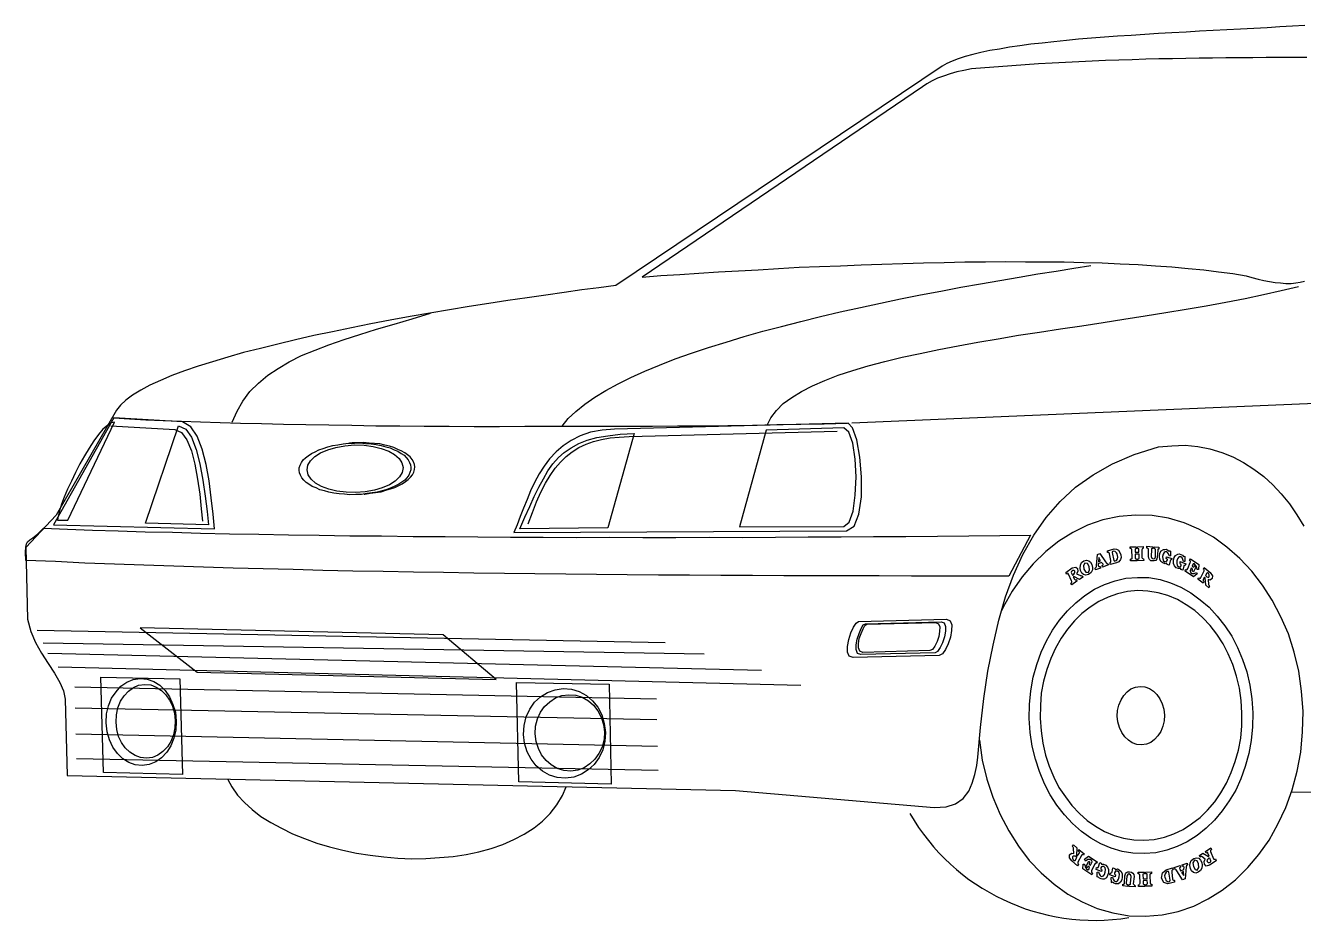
# Model space of a CAD drawing. Extents: x -96 to 96, y -24 to 47.
# Drawn here: x -95.9 to 6.2, y -24.1 to 47.4 of the extents above; entities that cross this region are included whole.
import ezdxf

# ---------------------------------------------------------------- set-up
doc = ezdxf.new("R2010")
doc.units = 0
doc.layers.get('0').update_dxf_attribs({"linetype": 'CONTINUOUS'})
doc.layers.add('7', color=7, linetype='CONTINUOUS')

msp = doc.modelspace()

# ---------------------------------------------------------------- linework, layer by layer
msp.add_arc((-10.49, -7.05), 17.06, 209.9537, 279.1613)
at = {"layer": '7', "linetype": 'CONTINUOUS'}
for points in [[(6.28, 47.38), (5.29, 47.32), (4.28, 47.27), (3.26, 47.2), (2.2, 47.15), (1.13, 47.09), (0.06, 47.04), (-1.03, 46.99), (-2.12, 46.93), (-3.21, 46.86), (-4.33, 46.8), (-5.42, 46.75), (-6.51, 46.67), (-7.6, 46.59), (-8.67, 46.52), (-9.73, 46.44), (-10.77, 46.36), (-11.79, 46.28), (-12.77, 46.18), (-13.76, 46.08), (-14.7, 45.98), (-15.61, 45.88), (-16.48, 45.76), (-17.31, 45.64), (-18.12, 45.49), (-18.88, 45.37), (-19.59, 45.22), (-20.24, 45.05), (-20.85, 44.89), (-21.41, 44.72), (-21.88, 44.53), (-22.31, 44.34), (-22.69, 44.13), (-48.76, 26.62), (-50.1, 26.43), (-51.47, 26.25), (-52.89, 26.06), (-54.35, 25.84), (-55.85, 25.63), (-57.37, 25.41), (-58.91, 25.17), (-60.48, 24.93), (-62.05, 24.66), (-63.62, 24.39), (-65.19, 24.12), (-66.78, 23.83), (-68.33, 23.54), (-69.87, 23.22), (-71.39, 22.92), (-72.88, 22.61), (-74.35, 22.27), (-75.76, 21.92), (-77.15, 21.58), (-78.49, 21.25), (-79.75, 20.88), (-80.96, 20.52), (-82.12, 20.16), (-83.2, 19.78), (-84.21, 19.42), (-85.12, 19.02), (-85.97, 18.64), (-86.7, 18.24), (-87.35, 17.85), (-87.9, 17.45), (-88.32, 17.06), (-88.64, 16.64), (-93.46, 8.26), (-95.89, 5.68), (-95.74, -0.06), (-95.49, -1.02), (-95.11, -1.92), (-94.63, -2.77), (-94.1, -3.6), (-93.6, -4.37), (-93.18, -5.1), (-92.88, -5.78), (-92.74, -6.44)], [(6.45, 44.81), (5.38, 44.81), (4.29, 44.81), (3.2, 44.81), (2.13, 44.8), (1.06, 44.8), (-0.03, 44.8), (-1.1, 44.77), (-2.17, 44.77), (-3.23, 44.75), (-4.3, 44.72), (-5.37, 44.72), (-6.43, 44.69), (-7.5, 44.64), (-8.57, 44.61), (-9.63, 44.58), (-10.7, 44.53), (-11.77, 44.48), (-12.83, 44.43), (-13.9, 44.38), (-14.99, 44.32), (-16.06, 44.24), (-17.12, 44.17), (-18.19, 44.09), (-19.28, 44.01), (-20.34, 43.91), (-20.95, 43.79), (-21.51, 43.68), (-22.06, 43.51), (-22.57, 43.34), (-23.07, 43.18), (-23.5, 42.97), (-23.92, 42.73), (-24.27, 42.49), (-46.64, 27.28)], [(-53.05, 15.38), (-52.56, 15.98), (-51.94, 16.55), (-51.24, 17.13), (-50.44, 17.68), (-49.56, 18.21), (-48.58, 18.74), (-47.55, 19.25), (-46.45, 19.76), (-45.27, 20.25), (-44.01, 20.74), (-42.72, 21.21), (-41.36, 21.65), (-39.95, 22.09), (-38.51, 22.53), (-37.02, 22.95), (-35.51, 23.34), (-33.97, 23.74), (-32.4, 24.13), (-30.83, 24.5), (-29.22, 24.85), (-27.62, 25.2), (-26.01, 25.54), (-24.41, 25.86), (-22.79, 26.16), (-21.2, 26.48), (-19.63, 26.74), (-18.09, 27.01), (-16.54, 27.28), (-15.05, 27.55), (-13.58, 27.76), (-12.16, 28), (-10.8, 28.21)], [(-46.64, 27.28), (-45.17, 27.4), (-43.64, 27.49), (-42.12, 27.6), (-40.55, 27.69), (-38.97, 27.78), (-37.38, 27.87), (-35.75, 27.96), (-34.1, 28.06), (-32.48, 28.12), (-30.8, 28.19), (-29.15, 28.26), (-27.5, 28.32), (-25.82, 28.37), (-24.17, 28.43), (-22.52, 28.45), (-20.87, 28.49), (-19.24, 28.51), (-17.64, 28.52), (-16.04, 28.51), (-14.47, 28.5), (-12.94, 28.49), (-11.41, 28.45), (-9.91, 28.41), (-8.46, 28.35), (-7.04, 28.28), (-5.66, 28.19), (-4.34, 28.09), (-3.04, 27.98), (-1.79, 27.85), (-0.62, 27.71), (0.53, 27.56), (1.6, 27.38), (2.06, 27.24), (2.55, 27.12), (3.01, 27.01), (3.47, 26.92), (3.9, 26.85), (4.34, 26.81), (4.77, 26.77), (5.18, 26.78), (5.56, 26.82), (5.91, 26.88), (6.26, 26.96)], [(-36.66, 15.46), (-36.37, 16.05), (-35.92, 16.62), (-35.38, 17.17), (-34.7, 17.67), (-33.93, 18.15), (-33.05, 18.6), (-32.07, 19.03), (-30.99, 19.44), (-29.83, 19.83), (-28.59, 20.19), (-27.28, 20.53), (-25.89, 20.87), (-24.45, 21.18), (-22.96, 21.5), (-21.41, 21.79), (-19.84, 22.09), (-18.22, 22.36), (-16.58, 22.63), (-14.91, 22.87), (-13.24, 23.14), (-11.54, 23.39), (-9.84, 23.66), (-8.17, 23.91), (-6.48, 24.18), (-4.83, 24.45), (-3.19, 24.72), (-1.59, 24.99), (-0.02, 25.28), (1.52, 25.57), (2.99, 25.89), (4.4, 26.21), (5.77, 26.54)], [(-79.39, 15.68), (-79.01, 16.58), (-78.54, 17.38), (-77.98, 18.13), (-77.31, 18.81), (-76.56, 19.44), (-75.74, 19.99), (-74.84, 20.52), (-73.86, 21.01), (-72.77, 21.44), (-71.67, 21.87), (-70.46, 22.29), (-69.2, 22.7), (-67.86, 23.11), (-66.47, 23.53), (-65.03, 23.95), (-63.55, 24.39)], [(-29.9, 15.63), (92.43, 20.82)], [(-80.8, 7.16), (-80.93, 8.35), (-81.09, 9.64), (-81.25, 11.01), (-81.49, 12.32), (-81.8, 13.54), (-82.21, 14.57), (-82.71, 15.32), (-83.36, 15.73), (-88.85, 16.03), (-93.67, 7.49), (-80.8, 7.16)], [(-92.54, 7.85), (-88.8, 15.7), (-89.07, 15.64), (-89.37, 15.43), (-89.72, 15.12), (-90.07, 14.7), (-90.44, 14.21), (-90.83, 13.61), (-91.19, 13), (-91.56, 12.35), (-91.92, 11.68), (-92.23, 10.99), (-92.55, 10.34), (-92.81, 9.7), (-93.03, 9.14), (-93.19, 8.62), (-93.31, 8.19), (-93.35, 7.86), (-92.54, 7.85)], [(-89.09, 15.41), (-83.98, 15.11), (-83.46, 14.87), (-83.01, 14.27), (-82.66, 13.39), (-82.38, 12.33), (-82.17, 11.14), (-81.99, 9.95), (-81.88, 8.78), (-81.78, 7.77)], [(-88.85, 16.03), (-87.61, 15.96), (-86.31, 15.89), (-84.91, 15.82), (-83.46, 15.78), (-81.93, 15.72), (-80.36, 15.66), (-78.73, 15.62), (-77.05, 15.59), (-75.29, 15.53), (-73.51, 15.5), (-71.68, 15.47), (-69.83, 15.44), (-67.92, 15.41), (-66.01, 15.41), (-64.06, 15.38), (-62.07, 15.38), (-60.06, 15.35), (-58.06, 15.35), (-56.02, 15.36), (-53.99, 15.36), (-51.96, 15.36), (-49.92, 15.36), (-47.86, 15.36), (-45.83, 15.38), (-43.82, 15.41), (-41.82, 15.41), (-39.81, 15.43), (-37.85, 15.46), (-35.89, 15.51), (-33.99, 15.53), (-32.11, 15.55), (-30.25, 15.6)], [(-86.33, 7.63), (-83.68, 15.4), (-83.11, 15.13), (-82.66, 14.48), (-82.28, 13.52), (-81.98, 12.36), (-81.74, 11.07), (-81.55, 9.78), (-81.4, 8.56), (-81.29, 7.5), (-86.33, 7.63)], [(-56.9, 6.87), (-30.34, 7), (-29.72, 7.38), (-29.34, 8.35), (-29.14, 9.73), (-29.13, 11.33), (-29.27, 12.9), (-29.51, 14.27), (-29.84, 15.25), (-30.2, 15.6), (-48.85, 15.13), (-49.86, 15.05), (-50.77, 14.88), (-51.61, 14.6), (-52.33, 14.23), (-52.96, 13.81), (-53.53, 13.31), (-54.05, 12.76), (-54.49, 12.17), (-54.88, 11.55), (-55.25, 10.88), (-55.56, 10.21), (-55.85, 9.51), (-56.14, 8.82), (-56.4, 8.15), (-56.64, 7.49), (-56.9, 6.87)], [(-47.29, 14.79), (-49.39, 7.24), (-56.43, 7.16), (-56.02, 8.09), (-55.63, 8.96), (-55.27, 9.76), (-54.91, 10.5), (-54.54, 11.17), (-54.18, 11.79), (-53.79, 12.36), (-53.34, 12.86), (-52.87, 13.27), (-52.32, 13.64), (-51.72, 13.99), (-51.04, 14.24), (-50.26, 14.46), (-49.4, 14.61), (-48.41, 14.73), (-47.29, 14.79)], [(-55.75, 7.56), (-55.42, 8.48), (-55.08, 9.33), (-54.75, 10.1), (-54.38, 10.82), (-53.99, 11.44), (-53.6, 12.01), (-53.18, 12.5), (-52.71, 12.95), (-52.23, 13.32), (-51.71, 13.66), (-51.13, 13.93), (-50.55, 14.15), (-49.9, 14.31), (-49.21, 14.43), (-48.48, 14.5), (-47.69, 14.55), (-31.08, 14.97)], [(-38.89, 7.32), (-30.53, 7.35), (-30.11, 7.7), (-29.8, 8.59), (-29.63, 9.87), (-29.56, 11.32), (-29.65, 12.74), (-29.83, 14.01), (-30.14, 14.89), (-30.55, 15.23), (-36.75, 15.05), (-38.89, 7.32)], [(-92.74, -6.44), (-92.58, -12.53), (-39.2, -13.73), (-23.33, -15.09), (-22.37, -15.03), (-21.61, -14.79), (-21.01, -14.37), (-20.57, -13.8), (-20.28, -13.15), (-20.07, -12.46), (-19.93, -11.75), (-19.85, -11.06), (-19.63, -8.69), (-19.36, -6.39), (-19.03, -4.2), (-18.62, -2.13), (-18.17, -0.14), (-17.63, 1.73), (-16.99, 3.48), (-16.24, 5.12), (-15.36, 6.67), (-14.38, 8.07), (-13.27, 9.34), (-12.03, 10.49), (-10.63, 11.49), (-9.08, 12.37), (-7.34, 13.1), (-5.42, 13.71), (-4.33, 13.81), (-3.29, 13.84), (-2.27, 13.74), (-1.3, 13.56), (-0.36, 13.27), (0.54, 12.92), (1.39, 12.48), (2.22, 11.94), (3, 11.35), (3.73, 10.68), (4.4, 9.96), (5.06, 9.17), (5.64, 8.29), (6.2, 7.39)], [(-69.64, 14.02), (-69.18, 14.03), (-68.75, 13.99), (-68.31, 13.95), (-67.91, 13.91), (-67.5, 13.82), (-67.14, 13.73), (-66.78, 13.64), (-66.47, 13.49), (-66.17, 13.37), (-65.91, 13.2), (-65.67, 13.05), (-65.49, 12.88), (-65.33, 12.68), (-65.23, 12.48), (-65.15, 12.28), (-65.12, 12.08), (-65.14, 11.87), (-65.21, 11.67), (-65.3, 11.46), (-65.45, 11.25), (-65.62, 11.07), (-65.85, 10.91), (-66.1, 10.73), (-66.4, 10.59), (-66.7, 10.44), (-67.05, 10.32), (-67.41, 10.21), (-67.81, 10.1), (-68.22, 10.04), (-68.65, 9.98), (-69.08, 9.92), (-69.53, 9.91), (-69.99, 9.89), (-70.43, 9.93), (-70.86, 9.97), (-71.27, 10.02), (-71.68, 10.11), (-72.03, 10.2), (-72.39, 10.29), (-72.7, 10.44), (-73.01, 10.56), (-73.27, 10.73), (-73.5, 10.87), (-73.68, 11.05), (-73.84, 11.25), (-73.95, 11.45), (-74.03, 11.65), (-74.06, 11.85), (-74.04, 12.05), (-73.97, 12.26), (-73.87, 12.47), (-73.72, 12.67), (-73.55, 12.85), (-73.32, 13.01), (-73.07, 13.2), (-72.77, 13.33), (-72.47, 13.49), (-72.12, 13.6), (-71.77, 13.71), (-71.36, 13.82), (-70.96, 13.89), (-70.53, 13.95), (-70.1, 14.01), (-69.64, 14.02)], [(-69.63, 13.87), (-68.87, 13.84), (-68.13, 13.75), (-67.49, 13.59), (-66.9, 13.38), (-66.44, 13.11), (-66.07, 12.79), (-65.84, 12.44), (-65.75, 12.06), (-65.82, 11.68), (-66.04, 11.32), (-66.38, 10.98), (-66.83, 10.69), (-67.41, 10.44), (-68.04, 10.25), (-68.78, 10.13), (-69.54, 10.06), (-70.3, 10.09), (-71.04, 10.17), (-71.68, 10.33), (-72.27, 10.55), (-72.74, 10.82), (-73.1, 11.14), (-73.34, 11.49), (-73.42, 11.87), (-73.36, 12.25), (-73.14, 12.61), (-72.79, 12.95), (-72.34, 13.24), (-71.76, 13.48), (-71.13, 13.68), (-70.4, 13.8), (-69.63, 13.87)], [(-68.85, 9.95), (-68.8, 9.95), (-68.37, 10.01), (-67.94, 10.07), (-67.51, 10.13), (-67.13, 10.25), (-66.75, 10.36), (-66.42, 10.47), (-66.1, 10.63), (-65.82, 10.76), (-65.55, 10.95), (-65.35, 11.1), (-65.15, 11.29), (-65, 11.49), (-64.9, 11.7), (-64.83, 11.91), (-64.81, 12.11), (-64.84, 12.31), (-64.92, 12.51), (-65.03, 12.71), (-65.19, 12.91), (-65.4, 13.09), (-65.6, 13.23), (-65.89, 13.4), (-66.17, 13.52), (-66.5, 13.67), (-66.84, 13.76), (-67.22, 13.85), (-67.6, 13.95), (-68.04, 13.98), (-68.47, 14.02), (-68.9, 14.06), (-69.36, 14.05), (-69.82, 14.04), (-70.04, 14.01), (-70.04, 14.01)], [(-19.7, -9.71), (-19.7, -9.71), (-19.49, -11.3), (-19.12, -12.82), (-18.65, -14.28), (-18.05, -15.66), (-17.36, -16.97), (-16.59, -18.19), (-15.73, -19.32), (-14.79, -20.31), (-13.75, -21.22), (-12.66, -22.01), (-11.5, -22.64), (-10.32, -23.17), (-9.06, -23.52), (-7.76, -23.74), (-6.44, -23.78), (-5.12, -23.68), (-3.83, -23.39), (-2.59, -22.98), (-1.44, -22.39), (-0.31, -21.7), (0.73, -20.86), (1.72, -19.89), (2.61, -18.85), (3.42, -17.69), (4.13, -16.43), (4.76, -15.09), (5.28, -13.68), (5.67, -12.19), (5.97, -10.66), (6.1, -9.06), (6.14, -7.43), (6.02, -5.81), (5.8, -4.21), (5.43, -2.69), (4.97, -1.23), (4.37, 0.15), (3.68, 1.46), (2.91, 2.68), (2.04, 3.8), (1.1, 4.8), (0.06, 5.71), (-1.02, 6.5), (-2.18, 7.13), (-3.37, 7.66), (-4.62, 8.01), (-5.92, 8.23), (-7.24, 8.27), (-8.56, 8.16), (-9.85, 7.88), (-11.09, 7.46), (-12.24, 6.87), (-13.37, 6.19), (-14.42, 5.35), (-15.41, 4.38), (-16.3, 3.34), (-17.11, 2.18), (-17.81, 0.91), (-17.96, 0.61), (-17.96, 0.61)], [(-94.48, 7.22), (-92.55, 7.14), (-90.56, 7.06), (-88.5, 7.01), (-86.36, 6.94), (-84.18, 6.89), (-81.94, 6.82), (-79.62, 6.78), (-77.28, 6.74), (-74.89, 6.7), (-72.45, 6.66), (-69.99, 6.62), (-67.47, 6.6), (-64.95, 6.56), (-62.38, 6.55), (-59.79, 6.54), (-57.17, 6.51), (-54.55, 6.5), (-51.91, 6.49), (-49.27, 6.5), (-46.6, 6.49), (-43.95, 6.48), (-41.29, 6.5), (-38.64, 6.49), (-36, 6.51), (-33.38, 6.52), (-30.76, 6.54), (-28.17, 6.55), (-25.6, 6.56), (-23.06, 6.58), (-20.55, 6.61), (-18.08, 6.63), (-15.64, 6.66), (-17.37, 3.39), (-19.98, 3.4), (-22.58, 3.39), (-25.14, 3.4), (-27.71, 3.41), (-30.28, 3.42), (-32.82, 3.41), (-35.34, 3.42), (-37.85, 3.43), (-40.37, 3.45), (-42.86, 3.46), (-45.35, 3.47), (-47.84, 3.49), (-50.31, 3.53), (-52.75, 3.54), (-55.22, 3.58), (-57.66, 3.6), (-60.1, 3.64), (-62.52, 3.68), (-64.93, 3.72), (-67.35, 3.76), (-69.76, 3.8), (-72.15, 3.84), (-74.54, 3.91), (-76.93, 3.98), (-79.33, 4.04), (-81.69, 4.11), (-84.06, 4.18), (-86.45, 4.27), (-88.81, 4.34), (-91.18, 4.43), (-93.52, 4.55), (-95.89, 4.64), (-95.9, 5.3), (-95.89, 5.71), (-95.84, 5.96), (-95.75, 6.14), (-95.57, 6.28), (-95.32, 6.44), (-94.95, 6.75), (-94.48, 7.22)], [(-10.47, 4.02), (-10.44, 4.05), (-10.39, 4.1), (-10.37, 4.15), (-10.35, 4.23), (-10.29, 5.12), (-10.09, 5.2), (-9.64, 4.53), (-9.56, 4.43), (-9.54, 4.4), (-9.49, 4.38), (-9.46, 4.4), (-9.41, 4.28), (-9.89, 4.11), (-9.91, 4.24), (-9.86, 4.27), (-9.84, 4.29), (-9.84, 4.34), (-9.87, 4.39), (-9.95, 4.49), (-10.22, 4.38), (-10.22, 4.26), (-10.19, 4.18), (-10.17, 4.16), (-10.11, 4.16), (-10.06, 4.16), (-10.04, 4.03), (-10.44, 3.9), (-10.47, 4.02)], [(-9.48, 5.27), (-9.49, 5.42), (-8.96, 5.56), (-8.75, 5.54), (-8.6, 5.47), (-8.49, 5.29), (-8.41, 5.09), (-8.4, 4.89), (-8.45, 4.71), (-8.57, 4.53), (-8.75, 4.45), (-9.28, 4.31), (-9.28, 4.46), (-9.26, 4.48), (-9.21, 4.51), (-9.21, 4.56), (-9.21, 4.64), (-9.33, 5.17), (-9.35, 5.25), (-9.38, 5.27), (-9.43, 5.27), (-9.48, 5.27)], [(-8.98, 4.64), (-8.93, 4.59), (-8.86, 4.6), (-8.75, 4.65), (-8.68, 4.78), (-8.66, 4.91), (-8.69, 5.03), (-8.72, 5.16), (-8.77, 5.26), (-8.87, 5.36), (-9, 5.38), (-9.08, 5.35), (-9.1, 5.28), (-8.98, 4.64)], [(-7.66, 5.72), (-7.18, 5.73), (-7.18, 5.61), (-7.2, 5.58), (-7.25, 5.58), (-7.28, 5.55), (-7.28, 5.5), (-7.27, 5.3), (-6.97, 5.31), (-6.97, 5.51), (-6.97, 5.56), (-7.02, 5.58), (-7.05, 5.61), (-7.08, 5.61), (-7.08, 5.73), (-6.62, 5.75), (-6.62, 5.62), (-6.67, 5.59), (-6.69, 5.59), (-6.72, 5.54), (-6.74, 5.49), (-6.73, 4.88), (-6.7, 4.83), (-6.67, 4.8), (-6.62, 4.78), (-6.6, 4.78), (-6.59, 4.63), (-7.05, 4.62), (-7.06, 4.77), (-7.03, 4.77), (-7, 4.77), (-6.95, 4.8), (-6.96, 4.85), (-6.96, 5.15), (-7.27, 5.14), (-7.26, 4.87), (-7.26, 4.81), (-7.23, 4.79), (-7.21, 4.77), (-7.16, 4.77), (-7.15, 4.61), (-7.64, 4.6), (-7.64, 4.75), (-7.59, 4.76), (-7.54, 4.78), (-7.51, 4.81), (-7.52, 4.88), (-7.53, 5.49), (-7.53, 5.55), (-7.58, 5.57), (-7.61, 5.59), (-7.66, 5.59), (-7.66, 5.72)], [(-6.34, 5.78), (-5.86, 5.74), (-5.86, 5.61), (-5.91, 5.59), (-5.93, 5.59), (-5.96, 5.56), (-5.98, 5.51), (-5.99, 4.97), (-5.94, 4.82), (-5.83, 4.77), (-5.71, 4.8), (-5.66, 4.93), (-5.65, 5.47), (-5.65, 5.52), (-5.65, 5.54), (-5.7, 5.57), (-5.75, 5.59), (-5.76, 5.74), (-5.38, 5.7), (-5.37, 5.55), (-5.4, 5.55), (-5.45, 5.55), (-5.47, 5.49), (-5.47, 5.44), (-5.51, 4.91), (-5.55, 4.76), (-5.63, 4.65), (-5.75, 4.6), (-5.88, 4.6), (-6.01, 4.62), (-6.14, 4.72), (-6.19, 4.82), (-6.22, 4.97), (-6.21, 5.53), (-6.21, 5.58), (-6.26, 5.6), (-6.29, 5.63), (-6.34, 5.63), (-6.34, 5.78)], [(-4.55, 5.37), (-4.53, 5.44), (-4.45, 5.39), (-4.44, 5.01), (-4.54, 4.98), (-4.6, 5.16), (-4.68, 5.29), (-4.78, 5.33), (-4.88, 5.33), (-4.96, 5.28), (-5.03, 5.15), (-5.08, 4.97), (-5.07, 4.77), (-5.02, 4.62), (-4.91, 4.54), (-4.81, 4.55), (-4.74, 4.6), (-4.69, 4.68), (-4.69, 4.73), (-4.74, 4.78), (-4.79, 4.8), (-4.77, 4.93), (-4.34, 4.81), (-4.36, 4.68), (-4.41, 4.68), (-4.43, 4.68), (-4.46, 4.66), (-4.48, 4.6), (-4.55, 4.27), (-4.71, 4.32), (-4.73, 4.42), (-4.88, 4.37), (-5.06, 4.44), (-5.22, 4.56), (-5.3, 4.74), (-5.33, 4.96), (-5.29, 5.22), (-5.19, 5.4), (-5.01, 5.53), (-4.91, 5.53), (-4.79, 5.54), (-4.66, 5.46), (-4.55, 5.37)], [(-3.4, 4.96), (-3.37, 4.99), (-3.3, 4.97), (-3.31, 4.56), (-3.41, 4.56), (-3.47, 4.73), (-3.52, 4.86), (-3.63, 4.93), (-3.73, 4.93), (-3.8, 4.88), (-3.88, 4.77), (-3.95, 4.62), (-3.95, 4.42), (-3.91, 4.24), (-3.81, 4.16), (-3.71, 4.14), (-3.63, 4.19), (-3.61, 4.27), (-3.61, 4.32), (-3.64, 4.35), (-3.69, 4.4), (-3.67, 4.55), (-3.23, 4.36), (-3.28, 4.23), (-3.33, 4.23), (-3.36, 4.23), (-3.38, 4.23), (-3.38, 4.2), (-3.47, 3.87), (-3.63, 3.91), (-3.63, 3.99), (-3.81, 3.99), (-3.99, 4.06), (-4.12, 4.21), (-4.2, 4.41), (-4.21, 4.64), (-4.16, 4.87), (-4.04, 5.05), (-3.86, 5.15), (-3.76, 5.16), (-3.63, 5.13), (-3.5, 5.06), (-3.4, 4.96)], [(-12.8, 3.68), (-12.3, 4.05), (-12.02, 4.11), (-11.87, 3.99), (-11.86, 3.76), (-11.96, 3.58), (-11.65, 3.43), (-11.62, 3.41), (-11.57, 3.41), (-11.55, 3.41), (-11.5, 3.44), (-11.44, 3.31), (-11.72, 3.13), (-12.18, 3.37), (-12.23, 3.34), (-12.12, 3.14), (-12.1, 3.12), (-12.07, 3.09), (-12.02, 3.09), (-11.97, 3.12), (-11.92, 2.99), (-12.34, 2.7), (-12.4, 2.83), (-12.37, 2.86), (-12.32, 2.91), (-12.32, 2.96), (-12.35, 3.01), (-12.59, 3.56), (-12.62, 3.59), (-12.67, 3.59), (-12.69, 3.58), (-12.74, 3.56), (-12.8, 3.68)], [(-11.37, 4.61), (-11.17, 4.67), (-10.97, 4.62), (-10.84, 4.5), (-10.73, 4.32), (-10.67, 4.09), (-10.69, 3.89), (-10.79, 3.68), (-10.99, 3.53), (-11.22, 3.47), (-11.4, 3.52), (-11.53, 3.64), (-11.63, 3.84), (-11.66, 4.04), (-11.64, 4.27), (-11.55, 4.48), (-11.37, 4.61)], [(-11.29, 4.43), (-11.41, 4.23), (-11.38, 3.95), (-11.22, 3.72), (-11.02, 3.68), (-10.92, 3.88), (-10.95, 4.16), (-11.09, 4.39), (-11.29, 4.43)], [(-10.2, 4.54), (-10.03, 4.62), (-10.18, 4.87), (-10.2, 4.54)], [(-2.86, 4.77), (-2.19, 4.33), (-2.2, 3.92), (-2.31, 3.92), (-2.36, 4.15), (-2.47, 4.3), (-2.57, 4.4), (-2.65, 4.37), (-2.72, 4.19), (-2.67, 4.14), (-2.62, 4.12), (-2.57, 4.14), (-2.52, 4.25), (-2.41, 4.17), (-2.61, 3.74), (-2.71, 3.81), (-2.69, 3.91), (-2.69, 3.96), (-2.74, 4.01), (-2.79, 4.04), (-2.89, 3.81), (-2.86, 3.68), (-2.73, 3.61), (-2.55, 3.59), (-2.38, 3.69), (-2.32, 3.57), (-2.6, 3.33), (-3.29, 3.8), (-3.25, 3.92), (-3.2, 3.9), (-3.14, 3.9), (-3.12, 3.93), (-3.07, 4), (-2.88, 4.49), (-2.86, 4.54), (-2.86, 4.59), (-2.88, 4.62), (-2.93, 4.64), (-2.86, 4.77)], [(-1.75, 4.09), (-1.28, 3.69), (-1.1, 3.42), (-1.12, 3.19), (-1.27, 3.08), (-1.45, 3.11), (-1.41, 2.73), (-1.38, 2.67), (-1.36, 2.65), (-1.36, 2.6), (-1.33, 2.55), (-1.38, 2.45), (-1.64, 2.67), (-1.68, 3.25), (-1.73, 3.3), (-1.83, 3.12), (-1.85, 3.07), (-1.85, 3.02), (-1.82, 2.99), (-1.8, 2.94), (-1.85, 2.82), (-2.26, 3.16), (-2.19, 3.26), (-2.14, 3.24), (-2.11, 3.24), (-2.06, 3.24), (-2.04, 3.29), (-1.77, 3.81), (-1.77, 3.86), (-1.77, 3.89), (-1.8, 3.94), (-1.82, 3.96), (-1.75, 4.09)], [(-7.09, 3.29), (-6.18, 3.27), (-5.28, 3.11), (-4.44, 2.85), (-3.62, 2.52), (-2.82, 2.05), (-2.07, 1.51), (-1.36, 0.9), (-0.71, 0.2), (-0.11, -0.57), (0.45, -1.4), (0.9, -2.3), (1.31, -3.26), (1.64, -4.26), (1.89, -5.32), (2.05, -6.41), (2.12, -7.53), (2.1, -8.65), (2, -9.74), (1.8, -10.79), (1.52, -11.82), (1.16, -12.79), (0.76, -13.72), (0.24, -14.57), (-0.32, -15.37), (-0.94, -16.1), (-1.61, -16.75), (-2.33, -17.33), (-3.11, -17.83), (-3.91, -18.21), (-4.74, -18.51), (-5.62, -18.71), (-6.54, -18.78), (-7.45, -18.75), (-8.32, -18.6), (-9.19, -18.34), (-10.01, -18), (-10.81, -17.54), (-11.56, -17), (-12.27, -16.38), (-12.92, -15.69), (-13.52, -14.91), (-14.05, -14.09), (-14.51, -13.19), (-14.91, -12.23), (-15.24, -11.22), (-15.5, -10.19), (-15.65, -9.1), (-15.73, -7.98), (-15.71, -6.86), (-15.61, -5.76), (-15.41, -4.69), (-15.13, -3.67), (-14.77, -2.69), (-14.36, -1.77), (-13.88, -0.92), (-13.31, -0.12), (-12.69, 0.61), (-12.02, 1.26), (-11.3, 1.84), (-10.53, 2.34), (-9.72, 2.72), (-8.87, 3.02), (-8.01, 3.22), (-7.09, 3.29)], [(-12.28, 3.47), (-12.18, 3.55), (-12.11, 3.63), (-12.09, 3.7), (-12.09, 3.78), (-12.17, 3.85), (-12.27, 3.85), (-12.37, 3.77), (-12.39, 3.69), (-12.28, 3.47)], [(-1.66, 3.43), (-1.55, 3.33), (-1.48, 3.31), (-1.4, 3.31), (-1.35, 3.36), (-1.35, 3.49), (-1.41, 3.59), (-1.49, 3.66), (-1.56, 3.64), (-1.66, 3.43)], [(-7.07, 2.23), (-7.88, 2.16), (-8.69, 1.98), (-9.44, 1.71), (-10.17, 1.36), (-10.87, 0.91), (-11.52, 0.41), (-12.12, -0.19), (-12.68, -0.84), (-13.17, -1.56), (-13.64, -2.36), (-14.02, -3.18), (-14.33, -4.06), (-14.59, -5), (-14.77, -5.95), (-14.84, -6.94), (-14.87, -7.96), (-14.79, -8.97), (-14.66, -9.96), (-14.44, -10.9), (-14.14, -11.8), (-13.78, -12.66), (-13.36, -13.49), (-12.85, -14.24), (-12.33, -14.94), (-11.73, -15.56), (-11.1, -16.12), (-10.43, -16.59), (-9.71, -17), (-8.96, -17.32), (-8.2, -17.55), (-7.38, -17.68), (-6.57, -17.71), (-5.75, -17.64), (-4.94, -17.47), (-4.19, -17.19), (-3.43, -16.85), (-2.76, -16.4), (-2.09, -15.9), (-1.49, -15.3), (-0.92, -14.65), (-0.43, -13.92), (0.03, -13.15), (0.39, -12.3), (0.72, -11.43), (0.98, -10.51), (1.16, -9.56), (1.24, -8.57), (1.26, -7.55), (1.19, -6.54), (1.06, -5.55), (0.83, -4.61), (0.53, -3.68), (0.15, -2.83), (-0.25, -2.02), (-0.75, -1.25), (-1.28, -0.55), (-1.88, 0.07), (-2.5, 0.64), (-3.2, 1.1), (-3.9, 1.52), (-4.67, 1.83), (-5.44, 2.06), (-6.25, 2.2), (-7.07, 2.23)], [(-94.98, -0.93), (-44.81, -1.9)], [(-58.31, -4.86), (-62.54, -1.3), (-86.75, -0.75), (-82.19, -4.29), (-58.31, -4.86)], [(-29.37, -0.24), (-22.34, -0.06), (-22.05, -0.18), (-21.92, -0.49), (-21.93, -0.94), (-22.02, -1.48), (-22.21, -2.02), (-22.43, -2.48), (-22.67, -2.82), (-22.92, -2.95), (-29.81, -3.12), (-30.12, -3), (-30.25, -2.68), (-30.26, -2.22), (-30.15, -1.68), (-29.99, -1.15), (-29.77, -0.68), (-29.55, -0.37), (-29.37, -0.24)], [(-28.81, -0.41), (-22.76, -0.25), (-22.53, -0.35), (-22.42, -0.63), (-22.41, -1.01), (-22.5, -1.47), (-22.67, -1.93), (-22.84, -2.31), (-23.06, -2.62), (-23.26, -2.73), (-29.18, -2.88), (-29.44, -2.78), (-29.57, -2.48), (-29.55, -2.1), (-29.49, -1.64), (-29.32, -1.18), (-29.16, -0.8), (-28.99, -0.51), (-28.81, -0.41)], [(-28.71, -0.45), (-23.22, -0.31), (-22.99, -0.41), (-22.88, -0.66), (-22.9, -1.02), (-22.96, -1.43), (-23.1, -1.84), (-23.27, -2.2), (-23.47, -2.46), (-23.67, -2.56), (-29.03, -2.7), (-29.26, -2.6), (-29.37, -2.35), (-29.38, -2), (-29.31, -1.59), (-29.17, -1.18), (-29, -0.82), (-28.86, -0.56), (-28.71, -0.45)], [(-94.5, -1.93), (-41.69, -2.81)], [(-94.13, -2.76), (-37.13, -4.12)], [(-93.31, -3.86), (-33.97, -5.31)], [(-89.69, -12.31), (-89.88, -4.69), (-83.58, -4.81), (-83.38, -12.45), (-89.69, -12.31)], [(-86.75, -4.79), (-86.19, -4.85), (-85.65, -5.04), (-85.19, -5.33), (-84.75, -5.75), (-84.4, -6.25), (-84.13, -6.86), (-83.94, -7.49), (-83.87, -8.2), (-83.91, -8.91), (-84.07, -9.55), (-84.31, -10.16), (-84.62, -10.68), (-85.04, -11.12), (-85.49, -11.44), (-86.02, -11.66), (-86.58, -11.75), (-87.14, -11.68), (-87.65, -11.49), (-88.14, -11.2), (-88.56, -10.78), (-88.93, -10.28), (-89.2, -9.68), (-89.39, -9.05), (-89.46, -8.34), (-89.43, -7.62), (-89.27, -6.98), (-89.03, -6.37), (-88.68, -5.85), (-88.29, -5.41), (-87.81, -5.09), (-87.31, -4.88), (-86.75, -4.79)], [(-56.5, -13.05), (-56.7, -5.1), (-49.3, -5.24), (-49.13, -13.24), (-56.5, -13.05)], [(-91.97, -5.45), (-45.51, -6.42)], [(-86.39, -5.26), (-85.9, -5.3), (-85.47, -5.47), (-85.05, -5.74), (-84.69, -6.08), (-84.4, -6.51), (-84.16, -7.01), (-84.02, -7.56), (-83.95, -8.15), (-83.99, -8.73), (-84.1, -9.3), (-84.31, -9.81), (-84.58, -10.25), (-84.93, -10.61), (-85.33, -10.9), (-85.76, -11.09), (-86.24, -11.15), (-86.72, -11.11), (-87.16, -10.95), (-87.57, -10.68), (-87.94, -10.33), (-88.23, -9.91), (-88.47, -9.41), (-88.61, -8.85), (-88.67, -8.27), (-88.64, -7.68), (-88.53, -7.12), (-88.31, -6.6), (-88.04, -6.17), (-87.69, -5.8), (-87.29, -5.51), (-86.87, -5.32), (-86.39, -5.26)], [(-52.95, -5.59), (-52.29, -5.65), (-51.68, -5.83), (-51.11, -6.15), (-50.62, -6.57), (-50.2, -7.09), (-49.87, -7.7), (-49.68, -8.38), (-49.59, -9.09), (-49.64, -9.8), (-49.8, -10.49), (-50.09, -11.11), (-50.49, -11.65), (-50.96, -12.09), (-51.51, -12.44), (-52.11, -12.66), (-52.77, -12.75), (-53.44, -12.69), (-54.05, -12.5), (-54.62, -12.19), (-55.11, -11.77), (-55.53, -11.24), (-55.85, -10.64), (-56.05, -9.96), (-56.14, -9.25), (-56.08, -8.54), (-55.92, -7.85), (-55.63, -7.23), (-55.24, -6.69), (-54.77, -6.24), (-54.22, -5.9), (-53.61, -5.68), (-52.95, -5.59)], [(-52.51, -6.08), (-51.95, -6.12), (-51.44, -6.29), (-50.95, -6.58), (-50.53, -6.92), (-50.19, -7.37), (-49.92, -7.88), (-49.73, -8.45), (-49.66, -9.06), (-49.7, -9.67), (-49.86, -10.26), (-50.1, -10.78), (-50.42, -11.24), (-50.82, -11.61), (-51.29, -11.93), (-51.8, -12.12), (-52.35, -12.18), (-52.91, -12.14), (-53.43, -11.98), (-53.92, -11.69), (-54.33, -11.34), (-54.68, -10.89), (-54.94, -10.39), (-55.13, -9.81), (-55.2, -9.2), (-55.17, -8.59), (-55, -8), (-54.76, -7.49), (-54.44, -7.02), (-54.04, -6.66), (-53.57, -6.34), (-53.07, -6.15), (-52.51, -6.08)], [(-6.87, -5.42), (-6.49, -5.46), (-6.13, -5.58), (-5.82, -5.8), (-5.54, -6.07), (-5.3, -6.42), (-5.11, -6.82), (-4.97, -7.25), (-4.94, -7.71), (-4.95, -8.17), (-5.07, -8.6), (-5.23, -9.01), (-5.45, -9.37), (-5.73, -9.66), (-6.02, -9.9), (-6.38, -10.03), (-6.76, -10.09), (-7.14, -10.05), (-7.5, -9.93), (-7.81, -9.71), (-8.09, -9.44), (-8.33, -9.09), (-8.52, -8.69), (-8.66, -8.26), (-8.7, -7.8), (-8.68, -7.34), (-8.57, -6.91), (-8.4, -6.5), (-8.18, -6.14), (-7.91, -5.85), (-7.61, -5.61), (-7.25, -5.48), (-6.87, -5.42)], [(-91.93, -7.13), (-45.47, -8.07)], [(-91.88, -9.21), (-45.42, -10.18)], [(-91.83, -11.17), (-45.37, -12.11)], [(-79.76, -12.85), (-79.42, -13.45), (-78.97, -14.1), (-78.42, -14.69), (-77.8, -15.26), (-77.1, -15.8), (-76.32, -16.29), (-75.47, -16.75), (-74.57, -17.19), (-73.62, -17.57), (-72.65, -17.93), (-71.62, -18.23), (-70.57, -18.51), (-69.47, -18.74), (-68.38, -18.91), (-67.28, -19.04), (-66.16, -19.14), (-65.04, -19.19), (-63.92, -19.18), (-62.83, -19.1), (-61.74, -19), (-60.7, -18.85), (-59.69, -18.64), (-58.71, -18.36), (-57.77, -18.06), (-56.89, -17.66), (-56.07, -17.23), (-55.29, -16.73), (-54.62, -16.18), (-54, -15.58), (-53.46, -14.88), (-53.02, -14.13), (-52.73, -13.44), (-52.73, -13.44)], [(5.21, -13.88), (7.16, -13.83), (7.16, -13.83)], [(-11.88, -19.75), (-12.34, -19.36), (-12.53, -19.11), (-12.51, -18.88), (-12.36, -18.75), (-12.18, -18.77), (-12.19, -18.36), (-12.19, -18.31), (-12.22, -18.29), (-12.25, -18.24), (-12.27, -18.19), (-12.2, -18.08), (-11.94, -18.31), (-11.95, -18.92), (-11.9, -18.97), (-11.75, -18.76), (-11.73, -18.71), (-11.73, -18.66), (-11.75, -18.63), (-11.8, -18.58), (-11.76, -18.45), (-11.34, -18.8), (-11.39, -18.9), (-11.44, -18.88), (-11.49, -18.88), (-11.52, -18.88), (-11.57, -18.93), (-11.86, -19.47), (-11.86, -19.5), (-11.86, -19.55), (-11.83, -19.57), (-11.8, -19.62), (-11.88, -19.75)], [(-0.81, -19.35), (-1.33, -19.69), (-1.61, -19.77), (-1.74, -19.62), (-1.77, -19.4), (-1.67, -19.22), (-1.93, -19.04), (-1.96, -19.02), (-2.01, -19.02), (-2.03, -19.02), (-2.08, -19.05), (-2.14, -18.92), (-1.86, -18.74), (-1.42, -19.01), (-1.37, -18.98), (-1.46, -18.75), (-1.48, -18.7), (-1.51, -18.7), (-1.56, -18.71), (-1.61, -18.73), (-1.66, -18.61), (-1.24, -18.32), (-1.18, -18.44), (-1.21, -18.47), (-1.26, -18.52), (-1.26, -18.54), (-1.26, -18.62), (-1.01, -19.2), (-0.99, -19.22), (-0.96, -19.22), (-0.91, -19.22), (-0.86, -19.2), (-0.81, -19.35)], [(-11.94, -19.09), (-12.05, -18.99), (-12.15, -18.97), (-12.23, -18.97), (-12.28, -19.03), (-12.27, -19.15), (-12.22, -19.28), (-12.14, -19.33), (-12.07, -19.33), (-11.94, -19.09)], [(-10.74, -20.46), (-11.44, -20), (-11.42, -19.61), (-11.32, -19.61), (-11.27, -19.84), (-11.16, -19.99), (-11.06, -20.06), (-10.98, -20.04), (-10.91, -19.86), (-10.96, -19.81), (-11.01, -19.81), (-11.06, -19.81), (-11.11, -19.91), (-11.21, -19.84), (-10.97, -19.37), (-10.89, -19.45), (-10.94, -19.58), (-10.94, -19.65), (-10.89, -19.68), (-10.84, -19.7), (-10.72, -19.44), (-10.74, -19.32), (-10.87, -19.24), (-11.05, -19.25), (-11.25, -19.38), (-11.31, -19.23), (-11.01, -18.97), (-10.31, -19.43), (-10.36, -19.56), (-10.38, -19.54), (-10.43, -19.54), (-10.46, -19.56), (-10.51, -19.64), (-10.75, -20.16), (-10.77, -20.21), (-10.75, -20.26), (-10.72, -20.31), (-10.69, -20.33), (-10.74, -20.46)], [(-2.23, -20.27), (-2.43, -20.33), (-2.61, -20.28), (-2.77, -20.16), (-2.85, -19.96), (-2.91, -19.73), (-2.88, -19.53), (-2.79, -19.32), (-2.59, -19.16), (-2.36, -19.11), (-2.18, -19.15), (-2.05, -19.3), (-1.95, -19.48), (-1.91, -19.71), (-1.96, -19.94), (-2.06, -20.12), (-2.23, -20.27)], [(-2.31, -20.1), (-2.19, -19.89), (-2.2, -19.59), (-2.33, -19.36), (-2.53, -19.31), (-2.66, -19.52), (-2.62, -19.8), (-2.49, -20.05), (-2.31, -20.1)], [(-1.32, -19.13), (-1.42, -19.18), (-1.49, -19.26), (-1.54, -19.34), (-1.51, -19.42), (-1.44, -19.49), (-1.33, -19.49), (-1.24, -19.43), (-1.24, -19.36), (-1.32, -19.13)], [(-10.23, -20.63), (-10.25, -20.65), (-10.3, -20.63), (-10.31, -20.25), (-10.19, -20.22), (-10.16, -20.4), (-10.08, -20.52), (-10, -20.6), (-9.87, -20.59), (-9.8, -20.54), (-9.72, -20.44), (-9.68, -20.26), (-9.63, -20.05), (-9.66, -19.9), (-9.77, -19.8), (-9.87, -19.8), (-9.97, -19.83), (-10.02, -19.91), (-10.01, -19.99), (-9.99, -20.04), (-9.94, -20.06), (-9.96, -20.21), (-10.4, -20.05), (-10.35, -19.89), (-10.3, -19.92), (-10.27, -19.89), (-10.22, -19.89), (-10.2, -19.84), (-10.1, -19.5), (-9.98, -19.55), (-9.97, -19.63), (-9.8, -19.62), (-9.62, -19.7), (-9.49, -19.85), (-9.4, -20.05), (-9.4, -20.3), (-9.47, -20.53), (-9.56, -20.71), (-9.74, -20.82), (-9.87, -20.82), (-9.99, -20.8), (-10.12, -20.73), (-10.23, -20.63)], [(-9.07, -21.06), (-9.1, -21.11), (-9.17, -21.08), (-9.18, -20.68), (-9.08, -20.65), (-9.03, -20.82), (-8.95, -20.95), (-8.85, -21), (-8.74, -21), (-8.67, -20.94), (-8.6, -20.81), (-8.55, -20.63), (-8.53, -20.41), (-8.58, -20.25), (-8.69, -20.18), (-8.79, -20.18), (-8.87, -20.24), (-8.91, -20.31), (-8.91, -20.39), (-8.89, -20.44), (-8.83, -20.46), (-8.86, -20.62), (-9.29, -20.48), (-9.27, -20.35), (-9.22, -20.35), (-9.19, -20.32), (-9.14, -20.29), (-9.12, -20.24), (-9.05, -19.91), (-8.9, -19.96), (-8.87, -20.06), (-8.69, -20), (-8.54, -20.08), (-8.38, -20.2), (-8.3, -20.4), (-8.3, -20.65), (-8.34, -20.88), (-8.44, -21.06), (-8.61, -21.2), (-8.71, -21.2), (-8.84, -21.2), (-8.97, -21.15), (-9.07, -21.06)], [(-7.28, -21.44), (-7.77, -21.4), (-7.77, -21.28), (-7.72, -21.25), (-7.67, -21.25), (-7.65, -21.22), (-7.65, -21.17), (-7.58, -20.61), (-7.64, -20.46), (-7.77, -20.39), (-7.87, -20.44), (-7.94, -20.57), (-7.98, -21.15), (-7.98, -21.18), (-7.95, -21.23), (-7.92, -21.25), (-7.87, -21.25), (-7.87, -21.41), (-8.25, -21.36), (-8.26, -21.21), (-8.2, -21.24), (-8.18, -21.21), (-8.13, -21.18), (-8.13, -21.13), (-8.1, -20.55), (-8.05, -20.39), (-7.97, -20.29), (-7.85, -20.24), (-7.72, -20.23), (-7.57, -20.25), (-7.46, -20.35), (-7.39, -20.45), (-7.36, -20.6), (-7.42, -21.19), (-7.39, -21.24), (-7.36, -21.27), (-7.34, -21.29), (-7.29, -21.29), (-7.28, -21.44)], [(-5.94, -21.38), (-6.42, -21.39), (-6.43, -21.24), (-6.37, -21.24), (-6.35, -21.21), (-6.3, -21.19), (-6.3, -21.14), (-6.31, -20.93), (-6.64, -20.94), (-6.63, -21.15), (-6.63, -21.2), (-6.6, -21.22), (-6.55, -21.25), (-6.5, -21.24), (-6.5, -21.4), (-7.01, -21.41), (-7.01, -21.26), (-6.96, -21.26), (-6.93, -21.23), (-6.91, -21.2), (-6.88, -21.15), (-6.9, -20.52), (-6.9, -20.44), (-6.95, -20.42), (-6.98, -20.39), (-7.03, -20.39), (-7.03, -20.27), (-6.53, -20.25), (-6.52, -20.38), (-6.57, -20.38), (-6.62, -20.41), (-6.65, -20.43), (-6.65, -20.46), (-6.64, -20.79), (-6.31, -20.78), (-6.32, -20.48), (-6.32, -20.43), (-6.34, -20.4), (-6.4, -20.4), (-6.45, -20.38), (-6.45, -20.25), (-5.97, -20.24), (-5.96, -20.37), (-6.01, -20.39), (-6.07, -20.39), (-6.09, -20.45), (-6.09, -20.5), (-6.07, -21.13), (-6.05, -21.18), (-6.02, -21.21), (-5.99, -21.23), (-5.94, -21.23), (-5.94, -21.38)], [(-4.12, -20.93), (-4.12, -21.06), (-4.65, -21.2), (-4.98, -21.08), (-5.17, -20.73), (-5.1, -20.32), (-4.8, -20.06), (-4.3, -19.92), (-4.27, -20.07), (-4.32, -20.1), (-4.34, -20.12), (-4.34, -20.17), (-4.34, -20.25), (-4.28, -20.81), (-4.25, -20.88), (-4.22, -20.91), (-4.17, -20.91), (-4.12, -20.93)], [(-4.59, -20.26), (-4.62, -20.21), (-4.72, -20.21), (-4.8, -20.26), (-4.87, -20.39), (-4.92, -20.54), (-4.91, -20.67), (-4.86, -20.8), (-4.81, -20.9), (-4.7, -21), (-4.6, -21.02), (-4.5, -20.99), (-4.48, -20.91), (-4.59, -20.26)], [(-3.08, -19.66), (-3.13, -19.69), (-3.16, -19.71), (-3.18, -19.76), (-3.21, -19.84), (-3.28, -20.78), (-3.49, -20.86), (-3.94, -20.16), (-3.99, -20.06), (-4.04, -20.01), (-4.07, -20.01), (-4.12, -20.01), (-4.15, -19.89), (-3.69, -19.72), (-3.64, -19.85), (-3.69, -19.88), (-3.74, -19.9), (-3.74, -19.95), (-3.71, -20), (-3.66, -20.16), (-3.38, -20.05), (-3.36, -19.87), (-3.39, -19.82), (-3.41, -19.79), (-3.44, -19.77), (-3.49, -19.8), (-3.52, -19.67), (-3.11, -19.53), (-3.08, -19.66)], [(-3.4, -20.2), (-3.58, -20.28), (-3.39, -20.53), (-3.4, -20.2)]]:
    msp.add_lwpolyline(points, dxfattribs=at)

doc.saveas('drawing.dxf')
